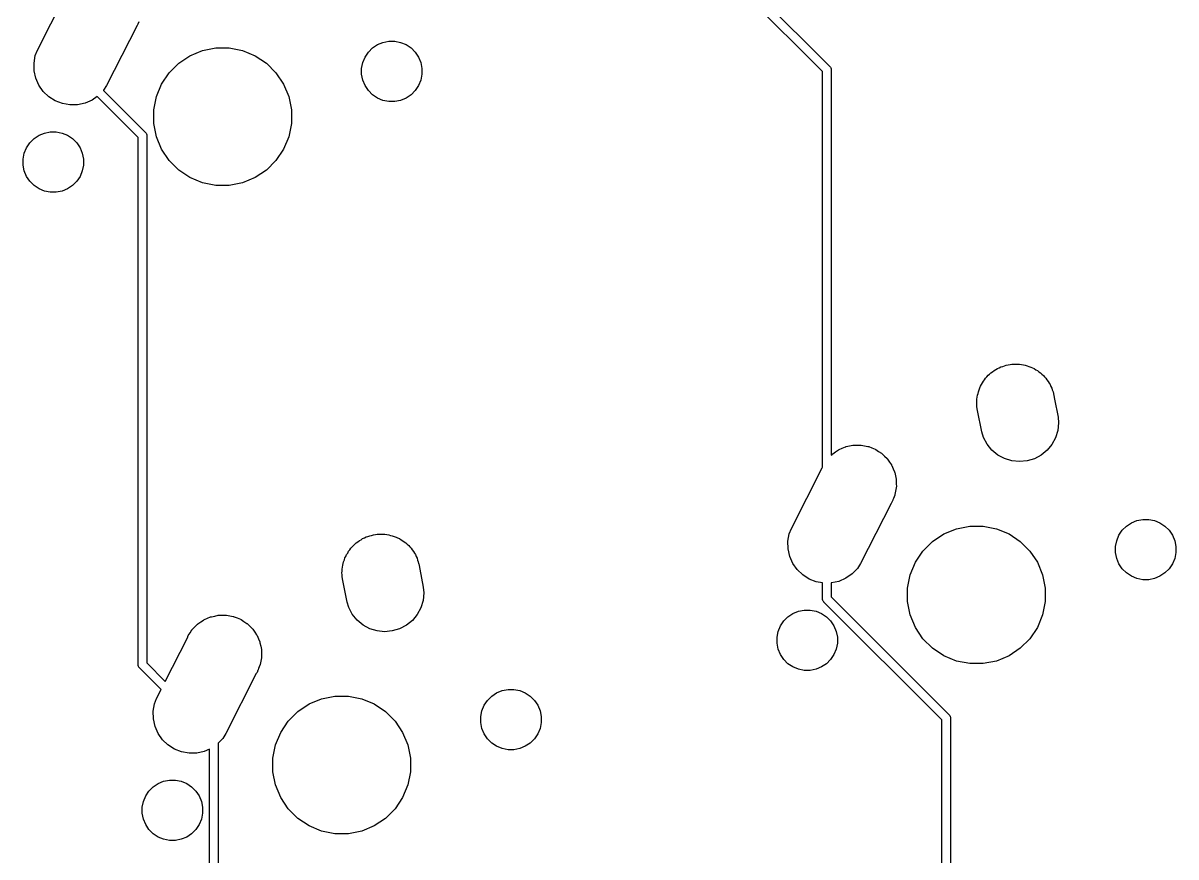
# Model space of a CAD drawing. Extents: x -26.1 to -7.5, y -7.6 to -2.2.
# Drawn here: x -13.926 to -12.61, y -5.741 to -4.789 of the extents above; entities that cross this region are included whole.
import ezdxf

# ---------------------------------------------------------------- set-up
doc = ezdxf.new("R2010")
doc.units = 0
doc.header["$MEASUREMENT"] = 0
doc.layers.add('BLACK', color=7, linetype='CONTINUOUS')

msp = doc.modelspace()

# ---------------------------------------------------------------- linework, layer by layer
at = {"layer": 'BLACK', "linetype": 'CONTINUOUS'}
for p, q in [((-13.0135, -4.84426), (-13.1478, -4.70989)), ((-13.1395, -4.70411), (-13.0051, -4.83848)), ((-13.9094, -4.81999), (-13.8742, -4.7507)), ((-13.7937, -4.78774), (-13.7947, -4.7902)), ((-13.7957, -4.79162), (-13.8304, -4.86007)), ((-13.7947, -4.7902), (-13.7957, -4.79162)), ((-13.5269, -4.81734), (-13.5213, -4.81357)), ((-13.5213, -4.81357), (-13.515, -4.81097)), ((-13.515, -4.81097), (-13.5083, -4.80965)), ((-13.5083, -4.80965), (-13.5015, -4.80965)), ((-13.5015, -4.80965), (-13.4949, -4.81097)), ((-13.4949, -4.81097), (-13.4886, -4.81357)), ((-13.4886, -4.81357), (-13.483, -4.81734)), ((-13.9133, -4.83467), (-13.9118, -4.82608)), ((-13.9118, -4.82608), (-13.9094, -4.81999)), ((-13.7482, -4.83488), (-13.7353, -4.82629)), ((-13.7353, -4.82629), (-13.721, -4.82037)), ((-13.721, -4.82037), (-13.7059, -4.81736)), ((-13.7059, -4.81736), (-13.6904, -4.81736)), ((-13.6904, -4.81736), (-13.6752, -4.82037)), ((-13.6752, -4.82037), (-13.6609, -4.82629)), ((-13.6609, -4.82629), (-13.6481, -4.83488)), ((-13.5381, -4.83405), (-13.5355, -4.82778)), ((-13.5355, -4.82778), (-13.5317, -4.82213)), ((-13.5317, -4.82213), (-13.5269, -4.81734)), ((-13.483, -4.81734), (-13.4782, -4.82213)), ((-13.4782, -4.82213), (-13.4744, -4.82778)), ((-13.4744, -4.82778), (-13.4718, -4.83405)), ((-13.9131, -4.8434), (-13.9133, -4.83467)), ((-13.7591, -4.84582), (-13.7482, -4.83488)), ((-13.6481, -4.83488), (-13.6372, -4.84582)), ((-13.5394, -4.8407), (-13.5381, -4.83405)), ((-13.5394, -4.84749), (-13.5394, -4.8407)), ((-13.4718, -4.83405), (-13.4705, -4.8407)), ((-13.4705, -4.8407), (-13.4705, -4.84749)), ((-13.0051, -4.83848), (-13.0049, -4.83863)), ((-13.0049, -4.83863), (-13.0043, -4.83939)), ((-13.0043, -4.83939), (-13.0038, -4.84026)), ((-13.0038, -4.84026), (-13.0035, -4.8412)), ((-13.0035, -4.8412), (-13.0035, -4.84194)), ((-13.0035, -4.84194), (-13.0034, -4.84218)), ((-13.9112, -4.85192), (-13.9131, -4.8434)), ((-13.9077, -4.8599), (-13.9112, -4.85192)), ((-13.7677, -4.85867), (-13.7591, -4.84582)), ((-13.6372, -4.84582), (-13.6286, -4.85867)), ((-13.5381, -4.85414), (-13.5394, -4.84749)), ((-13.5355, -4.86041), (-13.5381, -4.85414)), ((-13.4718, -4.85414), (-13.4744, -4.86041)), ((-13.4705, -4.84749), (-13.4718, -4.85414)), ((-13.0135, -5.29579), (-13.0135, -4.84426)), ((-13.0034, -4.84218), (-13.0035, -4.84243)), ((-13.0035, -4.84243), (-13.0035, -5.28233)), ((-13.9027, -4.86705), (-13.9077, -4.8599)), ((-13.8964, -4.87309), (-13.9027, -4.86705)), ((-13.8339, -4.86558), (-13.8341, -4.8658)), ((-13.8341, -4.8658), (-13.7861, -4.91378)), ((-13.8304, -4.86007), (-13.8339, -4.86558)), ((-13.7736, -4.87296), (-13.7677, -4.85867)), ((-13.6286, -4.85867), (-13.6226, -4.87296)), ((-13.5317, -4.86605), (-13.5355, -4.86041)), ((-13.5269, -4.87085), (-13.5317, -4.86605)), ((-13.4782, -4.86605), (-13.483, -4.87085)), ((-13.4744, -4.86041), (-13.4782, -4.86605)), ((-13.889, -4.87778), (-13.8964, -4.87309)), ((-13.8809, -4.88094), (-13.889, -4.87778)), ((-13.8723, -4.88246), (-13.8809, -4.88094)), ((-13.8551, -4.88039), (-13.8636, -4.88228)), ((-13.8471, -4.87688), (-13.8551, -4.88039)), ((-13.8413, -4.8728), (-13.8471, -4.87688)), ((-13.7945, -4.91956), (-13.8413, -4.8728)), ((-13.7766, -4.88813), (-13.7736, -4.87296)), ((-13.6226, -4.87296), (-13.6196, -4.88813)), ((-13.5213, -4.87462), (-13.5269, -4.87085)), ((-13.515, -4.87722), (-13.5213, -4.87462)), ((-13.5083, -4.87854), (-13.515, -4.87722)), ((-13.5015, -4.87854), (-13.5083, -4.87854)), ((-13.4949, -4.87722), (-13.5015, -4.87854)), ((-13.4886, -4.87462), (-13.4949, -4.87722)), ((-13.483, -4.87085), (-13.4886, -4.87462)), ((-13.8636, -4.88228), (-13.8723, -4.88246)), ((-13.7766, -4.90359), (-13.7766, -4.88813)), ((-13.6196, -4.88813), (-13.6196, -4.90359)), ((-13.7736, -4.91876), (-13.7766, -4.90359)), ((-13.6196, -4.90359), (-13.6226, -4.91876)), ((-13.9181, -4.92566), (-13.9133, -4.92086)), ((-13.9133, -4.92086), (-13.9076, -4.91709)), ((-13.9076, -4.91709), (-13.9014, -4.9145)), ((-13.9014, -4.9145), (-13.8947, -4.91317)), ((-13.8947, -4.91317), (-13.8879, -4.91317)), ((-13.8879, -4.91317), (-13.8813, -4.9145)), ((-13.8813, -4.9145), (-13.875, -4.91709)), ((-13.875, -4.91709), (-13.8694, -4.92086)), ((-13.8694, -4.92086), (-13.8646, -4.92566)), ((-13.7945, -5.52124), (-13.7945, -4.91956)), ((-13.7861, -4.91378), (-13.7859, -4.91393)), ((-13.7859, -4.91393), (-13.7854, -4.91463)), ((-13.7854, -4.91463), (-13.7853, -4.91469)), ((-13.7853, -4.91469), (-13.7849, -4.91556)), ((-13.7849, -4.91556), (-13.7846, -4.91651)), ((-13.7846, -4.91651), (-13.7845, -4.91749)), ((-13.7845, -4.91749), (-13.7845, -4.91773)), ((-13.7845, -4.91773), (-13.7845, -5.51941)), ((-13.7677, -4.93304), (-13.7736, -4.91876)), ((-13.6226, -4.91876), (-13.6286, -4.93304)), ((-13.9244, -4.93757), (-13.9218, -4.9313)), ((-13.9218, -4.9313), (-13.9181, -4.92566)), ((-13.8646, -4.92566), (-13.8608, -4.9313)), ((-13.8608, -4.9313), (-13.8582, -4.93757)), ((-13.7591, -4.9459), (-13.7677, -4.93304)), ((-13.6286, -4.93304), (-13.6372, -4.9459)), ((-13.9258, -4.94423), (-13.9244, -4.93757)), ((-13.9258, -4.95101), (-13.9258, -4.94423)), ((-13.8582, -4.93757), (-13.8569, -4.94423)), ((-13.8569, -4.94423), (-13.8569, -4.95101)), ((-13.7482, -4.95683), (-13.7591, -4.9459)), ((-13.6372, -4.9459), (-13.6481, -4.95683)), ((-13.9244, -4.95767), (-13.9258, -4.95101)), ((-13.9218, -4.96394), (-13.9244, -4.95767)), ((-13.8582, -4.95767), (-13.8608, -4.96394)), ((-13.8569, -4.95101), (-13.8582, -4.95767)), ((-13.7353, -4.96542), (-13.7482, -4.95683)), ((-13.6481, -4.95683), (-13.6609, -4.96542)), ((-13.9181, -4.96958), (-13.9218, -4.96394)), ((-13.9133, -4.97438), (-13.9181, -4.96958)), ((-13.8646, -4.96958), (-13.8694, -4.97438)), ((-13.8608, -4.96394), (-13.8646, -4.96958)), ((-13.721, -4.97134), (-13.7353, -4.96542)), ((-13.7059, -4.97436), (-13.721, -4.97134)), ((-13.6752, -4.97134), (-13.6904, -4.97436)), ((-13.6609, -4.96542), (-13.6752, -4.97134)), ((-13.9076, -4.97815), (-13.9133, -4.97438)), ((-13.9014, -4.98075), (-13.9076, -4.97815)), ((-13.8947, -4.98207), (-13.9014, -4.98075)), ((-13.8879, -4.98207), (-13.8947, -4.98207)), ((-13.8813, -4.98075), (-13.8879, -4.98207)), ((-13.875, -4.97815), (-13.8813, -4.98075)), ((-13.8694, -4.97438), (-13.875, -4.97815)), ((-13.6904, -4.97436), (-13.7059, -4.97436)), ((-12.8156, -5.1846), (-12.8138, -5.18343)), ((-12.8138, -5.18343), (-12.8117, -5.18256)), ((-12.8117, -5.18256), (-12.8097, -5.1815)), ((-12.8097, -5.1815), (-12.8077, -5.1809)), ((-12.8077, -5.1809), (-12.8058, -5.18009)), ((-12.8058, -5.18009), (-12.8036, -5.17965)), ((-12.8036, -5.17965), (-12.8014, -5.179)), ((-12.8014, -5.179), (-12.7993, -5.1788)), ((-12.7993, -5.1788), (-12.7972, -5.17839)), ((-12.7972, -5.17839), (-12.795, -5.17839)), ((-12.795, -5.17839), (-12.7927, -5.17817)), ((-12.7927, -5.17817), (-12.7906, -5.17839)), ((-12.7906, -5.17839), (-12.7885, -5.17839)), ((-12.7885, -5.17839), (-12.7863, -5.17883)), ((-12.7863, -5.17883), (-12.784, -5.17906)), ((-12.784, -5.17906), (-12.782, -5.17968)), ((-12.782, -5.17968), (-12.7799, -5.18009)), ((-12.7799, -5.18009), (-12.7778, -5.18095)), ((-12.7778, -5.18095), (-12.7757, -5.18162)), ((-12.7757, -5.18162), (-12.7738, -5.18262)), ((-12.7738, -5.18262), (-12.7719, -5.18343)), ((-12.7719, -5.18343), (-12.77, -5.18468)), ((-12.8298, -5.19782), (-12.8284, -5.1962)), ((-12.8284, -5.1962), (-12.8273, -5.19444)), ((-12.8273, -5.19444), (-12.8257, -5.19284)), ((-12.8257, -5.19284), (-12.8242, -5.1911)), ((-12.8242, -5.1911), (-12.8226, -5.18977)), ((-12.8226, -5.18977), (-12.8211, -5.18827)), ((-12.8211, -5.18827), (-12.8192, -5.18702)), ((-12.8192, -5.18702), (-12.8175, -5.18559)), ((-12.8175, -5.18559), (-12.8156, -5.1846)), ((-12.77, -5.18468), (-12.768, -5.18576)), ((-12.768, -5.18576), (-12.7664, -5.1871)), ((-12.7664, -5.1871), (-12.7646, -5.18827)), ((-12.7646, -5.18827), (-12.763, -5.18987)), ((-12.763, -5.18987), (-12.7613, -5.19131)), ((-12.7613, -5.19131), (-12.7599, -5.19295)), ((-12.7599, -5.19295), (-12.7584, -5.19444)), ((-12.7584, -5.19444), (-12.7572, -5.19632)), ((-12.7572, -5.19632), (-12.7558, -5.19808)), ((-12.8359, -5.21183), (-12.8354, -5.20976)), ((-12.8354, -5.20976), (-12.8346, -5.20767)), ((-12.8346, -5.20767), (-12.8339, -5.20551)), ((-12.8339, -5.20551), (-12.8329, -5.20365)), ((-12.8329, -5.20365), (-12.8321, -5.2017)), ((-12.8321, -5.2017), (-12.8308, -5.19982)), ((-12.8308, -5.19982), (-12.8298, -5.19782)), ((-12.7558, -5.19808), (-12.7548, -5.19994)), ((-12.7548, -5.19994), (-12.7536, -5.2017)), ((-12.7536, -5.2017), (-12.7527, -5.20379)), ((-12.7527, -5.20379), (-12.7517, -5.20579)), ((-12.7517, -5.20579), (-12.7511, -5.20781)), ((-12.7511, -5.20781), (-12.7503, -5.20976)), ((-12.7503, -5.20976), (-12.7498, -5.21198)), ((-12.8374, -5.22253), (-12.8371, -5.22043)), ((-12.8371, -5.22478), (-12.8374, -5.22253)), ((-12.8371, -5.21831), (-12.8367, -5.2161)), ((-12.8371, -5.22043), (-12.8371, -5.21831)), ((-12.8367, -5.2161), (-12.8365, -5.21385)), ((-12.8365, -5.21385), (-12.8359, -5.21183)), ((-12.7498, -5.21198), (-12.7498, -5.21205)), ((-12.7498, -5.21205), (-12.7494, -5.2141)), ((-12.7494, -5.2141), (-12.7486, -5.21831)), ((-12.7486, -5.21831), (-12.7486, -5.21839)), ((-12.7486, -5.21839), (-12.7446, -5.23878)), ((-12.8371, -5.22704), (-12.8371, -5.22478)), ((-12.8363, -5.23125), (-12.8371, -5.22704)), ((-12.8315, -5.25577), (-12.8363, -5.23125)), ((-12.744, -5.24529), (-12.7448, -5.25397)), ((-12.7446, -5.23878), (-12.744, -5.24529)), ((-12.8296, -5.26203), (-12.8315, -5.25577)), ((-12.8256, -5.26974), (-12.8296, -5.26203)), ((-12.7474, -5.26231), (-12.7515, -5.26999)), ((-12.7448, -5.25397), (-12.7474, -5.26231)), ((-12.9985, -5.27854), (-12.9953, -5.27631)), ((-12.9953, -5.27631), (-12.9949, -5.27612)), ((-12.9949, -5.27612), (-12.9945, -5.27585)), ((-12.9945, -5.27585), (-12.9909, -5.27436)), ((-12.9909, -5.27436), (-12.9873, -5.2728)), ((-12.9873, -5.2728), (-12.9869, -5.2727)), ((-12.9869, -5.2727), (-12.9864, -5.27251)), ((-12.9864, -5.27251), (-12.9826, -5.27176)), ((-12.9826, -5.27176), (-12.9788, -5.27092)), ((-12.9788, -5.27092), (-12.9783, -5.27091)), ((-12.9783, -5.27091), (-12.9779, -5.27081)), ((-12.9779, -5.27081), (-12.974, -5.27081)), ((-12.974, -5.27081), (-12.9701, -5.27073)), ((-12.9701, -5.27073), (-12.9696, -5.27081)), ((-12.9696, -5.27081), (-12.9691, -5.27081)), ((-12.9691, -5.27081), (-12.9653, -5.27157)), ((-12.9653, -5.27157), (-12.9615, -5.27225)), ((-12.9615, -5.27225), (-12.9611, -5.27242)), ((-12.9611, -5.27242), (-12.9606, -5.27251)), ((-12.9606, -5.27251), (-12.957, -5.274)), ((-12.957, -5.274), (-12.9534, -5.27541)), ((-12.9534, -5.27541), (-12.953, -5.27567)), ((-12.953, -5.27567), (-12.9525, -5.27585)), ((-12.9525, -5.27585), (-12.9493, -5.27802)), ((-12.82, -5.2765), (-12.8256, -5.26974)), ((-12.7515, -5.26999), (-12.7571, -5.27672)), ((-13.0035, -5.28233), (-13.0025, -5.28131)), ((-13.0025, -5.28131), (-13.0021, -5.28104)), ((-13.0021, -5.28104), (-13.0017, -5.2807)), ((-13.0017, -5.2807), (-12.9985, -5.27854)), ((-12.9493, -5.27802), (-12.946, -5.28011)), ((-12.946, -5.28011), (-12.9457, -5.28044)), ((-12.9457, -5.28044), (-12.9453, -5.2807)), ((-12.9453, -5.2807), (-12.9425, -5.28345)), ((-12.9425, -5.28345), (-12.9397, -5.28614)), ((-12.9397, -5.28614), (-12.9394, -5.28653)), ((-12.9394, -5.28653), (-12.9391, -5.28687)), ((-12.9391, -5.28687), (-12.9369, -5.2901)), ((-12.8133, -5.28206), (-12.82, -5.2765)), ((-12.8056, -5.2862), (-12.8133, -5.28206)), ((-12.7973, -5.28876), (-12.8056, -5.2862)), ((-12.7886, -5.28965), (-12.7973, -5.28876)), ((-12.7799, -5.28882), (-12.7886, -5.28965)), ((-12.7716, -5.28632), (-12.7799, -5.28882)), ((-12.7639, -5.28223), (-12.7716, -5.28632)), ((-12.7571, -5.27672), (-12.7639, -5.28223)), ((-13.0489, -5.36588), (-13.0138, -5.29658)), ((-13.0138, -5.29658), (-13.0135, -5.29579)), ((-12.9369, -5.2901), (-12.9347, -5.29329)), ((-12.9347, -5.29329), (-12.9345, -5.29373)), ((-12.9345, -5.29373), (-12.9343, -5.29412)), ((-12.9343, -5.29412), (-12.9328, -5.29772)), ((-12.9328, -5.29772), (-12.9312, -5.30128)), ((-12.9312, -5.30128), (-12.9311, -5.30174)), ((-12.9311, -5.30174), (-12.9309, -5.30218)), ((-12.9309, -5.30218), (-12.9302, -5.306)), ((-12.9302, -5.306), (-12.9293, -5.3098)), ((-12.9293, -5.3098), (-12.9293, -5.31027)), ((-12.9293, -5.31027), (-12.9292, -5.31074)), ((-12.9292, -5.31074), (-12.9292, -5.31463)), ((-12.9292, -5.31463), (-12.9291, -5.31852)), ((-12.9309, -5.32802), (-12.9324, -5.33161)), ((-12.9308, -5.32756), (-12.9309, -5.32802)), ((-12.9307, -5.32711), (-12.9308, -5.32756)), ((-12.93, -5.32328), (-12.9307, -5.32711)), ((-12.9292, -5.31947), (-12.93, -5.32328)), ((-12.9291, -5.31852), (-12.9292, -5.31899)), ((-12.9292, -5.31899), (-12.9292, -5.31947)), ((-12.9352, -5.33751), (-12.9699, -5.40595)), ((-12.9343, -5.33608), (-12.9352, -5.33751)), ((-12.9332, -5.33363), (-12.9343, -5.33608)), ((-12.933, -5.3332), (-12.9332, -5.33363)), ((-12.9324, -5.33161), (-12.933, -5.3332)), ((-13.0513, -5.37197), (-13.0489, -5.36588)), ((-12.8749, -5.37218), (-12.8606, -5.36626)), ((-12.8606, -5.36626), (-12.8454, -5.36324)), ((-12.8454, -5.36324), (-12.83, -5.36324)), ((-12.83, -5.36324), (-12.8148, -5.36626)), ((-12.8148, -5.36626), (-12.8005, -5.37218)), ((-12.675, -5.37366), (-12.6713, -5.36802)), ((-12.6713, -5.36802), (-12.6665, -5.36322)), ((-12.6665, -5.36322), (-12.6608, -5.35945)), ((-12.6608, -5.35945), (-12.6545, -5.35686)), ((-12.6545, -5.35686), (-12.6479, -5.35553)), ((-12.6479, -5.35553), (-12.6411, -5.35553)), ((-12.6411, -5.35553), (-12.6344, -5.35686)), ((-12.6344, -5.35686), (-12.6282, -5.35945)), ((-12.6282, -5.35945), (-12.6225, -5.36322)), ((-12.6225, -5.36322), (-12.6177, -5.36802)), ((-12.6177, -5.36802), (-12.614, -5.37366)), ((-13.5455, -5.38239), (-13.5437, -5.38113)), ((-13.5437, -5.38113), (-13.5419, -5.3797)), ((-13.5419, -5.3797), (-13.54, -5.37871)), ((-13.54, -5.37871), (-13.5383, -5.37754)), ((-13.5383, -5.37754), (-13.5362, -5.37667)), ((-13.5362, -5.37667), (-13.5342, -5.37562)), ((-13.5342, -5.37562), (-13.5322, -5.37501)), ((-13.5322, -5.37501), (-13.5302, -5.3742)), ((-13.5302, -5.3742), (-13.528, -5.37376)), ((-13.528, -5.37376), (-13.5258, -5.37311)), ((-13.5258, -5.37311), (-13.5237, -5.37291)), ((-13.5237, -5.37291), (-13.5217, -5.3725)), ((-13.5217, -5.3725), (-13.5194, -5.3725)), ((-13.5194, -5.3725), (-13.5171, -5.37229)), ((-13.5171, -5.37229), (-13.515, -5.3725)), ((-13.515, -5.3725), (-13.5129, -5.3725)), ((-13.5129, -5.3725), (-13.5107, -5.37294)), ((-13.5107, -5.37294), (-13.5085, -5.37317)), ((-13.5085, -5.37317), (-13.5064, -5.37379)), ((-13.5064, -5.37379), (-13.5044, -5.3742)), ((-13.5044, -5.3742), (-13.5023, -5.37507)), ((-13.5023, -5.37507), (-13.5001, -5.37573)), ((-13.5001, -5.37573), (-13.4983, -5.37673)), ((-13.4983, -5.37673), (-13.4963, -5.37754)), ((-13.4963, -5.37754), (-13.4944, -5.3788)), ((-13.4944, -5.3788), (-13.4924, -5.37987)), ((-13.4924, -5.37987), (-13.4908, -5.38122)), ((-13.4908, -5.38122), (-13.4891, -5.38239)), ((-13.0528, -5.38056), (-13.0513, -5.37197)), ((-13.0526, -5.38928), (-13.0528, -5.38056)), ((-12.8987, -5.3917), (-12.8877, -5.38077)), ((-12.8877, -5.38077), (-12.8749, -5.37218)), ((-12.8005, -5.37218), (-12.7876, -5.38077)), ((-12.7876, -5.38077), (-12.7767, -5.3917)), ((-12.6789, -5.38659), (-12.6776, -5.37993)), ((-12.6776, -5.37993), (-12.675, -5.37366)), ((-12.614, -5.37366), (-12.6114, -5.37993)), ((-12.6114, -5.37993), (-12.61, -5.38659)), ((-13.5565, -5.39581), (-13.5553, -5.39393)), ((-13.5553, -5.39393), (-13.5542, -5.39194)), ((-13.5542, -5.39194), (-13.5529, -5.39031)), ((-13.5529, -5.39031), (-13.5517, -5.38856)), ((-13.5517, -5.38856), (-13.5501, -5.38696)), ((-13.5501, -5.38696), (-13.5487, -5.38521)), ((-13.5487, -5.38521), (-13.547, -5.38388)), ((-13.547, -5.38388), (-13.5455, -5.38239)), ((-13.4891, -5.38239), (-13.4875, -5.38399)), ((-13.4875, -5.38399), (-13.4857, -5.38543)), ((-13.4857, -5.38543), (-13.4844, -5.38706)), ((-13.4844, -5.38706), (-13.4829, -5.38856)), ((-13.4829, -5.38856), (-13.4816, -5.39044)), ((-13.4816, -5.39044), (-13.4802, -5.39219)), ((-13.4802, -5.39219), (-13.4792, -5.39406)), ((-13.4792, -5.39406), (-13.478, -5.39581)), ((-13.0508, -5.3978), (-13.0526, -5.38928)), ((-12.9072, -5.40456), (-12.8987, -5.3917)), ((-12.7767, -5.3917), (-12.7681, -5.40456)), ((-12.6789, -5.39337), (-12.6789, -5.38659)), ((-12.6776, -5.40003), (-12.6789, -5.39337)), ((-12.61, -5.39337), (-12.6114, -5.40003)), ((-12.61, -5.38659), (-12.61, -5.39337)), ((-13.5609, -5.40796), (-13.5603, -5.40594)), ((-13.5603, -5.40594), (-13.5599, -5.40387)), ((-13.5599, -5.40387), (-13.559, -5.40178)), ((-13.559, -5.40178), (-13.5584, -5.39962)), ((-13.5584, -5.39962), (-13.5574, -5.39776)), ((-13.5574, -5.39776), (-13.5565, -5.39581)), ((-13.478, -5.39581), (-13.4772, -5.3979)), ((-13.4772, -5.3979), (-13.4761, -5.3999)), ((-13.4761, -5.3999), (-13.4755, -5.40192)), ((-13.4755, -5.40192), (-13.4747, -5.40387)), ((-13.4747, -5.40387), (-13.4743, -5.40609)), ((-13.4743, -5.40609), (-13.4742, -5.40616)), ((-13.4742, -5.40616), (-13.4738, -5.40821)), ((-13.0472, -5.40579), (-13.0508, -5.3978)), ((-13.0422, -5.41294), (-13.0472, -5.40579)), ((-12.9699, -5.40595), (-12.9735, -5.41147)), ((-12.9132, -5.41885), (-12.9072, -5.40456)), ((-12.7681, -5.40456), (-12.7622, -5.41885)), ((-12.675, -5.4063), (-12.6776, -5.40003)), ((-12.6713, -5.41194), (-12.675, -5.4063)), ((-12.614, -5.4063), (-12.6177, -5.41194)), ((-12.6114, -5.40003), (-12.614, -5.4063)), ((-13.5618, -5.41664), (-13.5616, -5.41454)), ((-13.5616, -5.41889), (-13.5618, -5.41664)), ((-13.5616, -5.41243), (-13.5611, -5.41021)), ((-13.5616, -5.41454), (-13.5616, -5.41243)), ((-13.5616, -5.42115), (-13.5616, -5.41889)), ((-13.5611, -5.41021), (-13.5609, -5.40796)), ((-13.4738, -5.40821), (-13.473, -5.41243)), ((-13.473, -5.41243), (-13.473, -5.41251)), ((-13.473, -5.41251), (-13.469, -5.4329)), ((-13.0359, -5.41897), (-13.0422, -5.41294)), ((-13.0286, -5.42366), (-13.0359, -5.41897)), ((-12.9795, -5.41777), (-12.9866, -5.42277)), ((-12.9735, -5.41147), (-12.9795, -5.41777)), ((-12.9162, -5.43401), (-12.9132, -5.41885)), ((-12.7622, -5.41885), (-12.7592, -5.43401)), ((-12.6665, -5.41674), (-12.6713, -5.41194)), ((-12.6608, -5.42051), (-12.6665, -5.41674)), ((-12.6545, -5.42311), (-12.6608, -5.42051)), ((-12.6282, -5.42051), (-12.6344, -5.42311)), ((-12.6225, -5.41674), (-12.6282, -5.42051)), ((-12.6177, -5.41194), (-12.6225, -5.41674)), ((-13.5608, -5.42537), (-13.5616, -5.42115)), ((-13.556, -5.44988), (-13.5608, -5.42537)), ((-13.469, -5.4329), (-13.4684, -5.43941)), ((-13.0205, -5.42683), (-13.0286, -5.42366)), ((-13.0135, -5.42807), (-13.0205, -5.42683)), ((-13.0135, -5.44594), (-13.0135, -5.42807)), ((-13.0031, -5.42816), (-13.0035, -5.42817)), ((-13.0035, -5.42817), (-13.0035, -5.44411)), ((-12.9946, -5.42628), (-13.0031, -5.42816)), ((-12.9866, -5.42277), (-12.9946, -5.42628)), ((-12.9162, -5.44948), (-12.9162, -5.43401)), ((-12.7592, -5.43401), (-12.7592, -5.44948)), ((-12.6479, -5.42443), (-12.6545, -5.42311)), ((-12.6411, -5.42443), (-12.6479, -5.42443)), ((-12.6344, -5.42311), (-12.6411, -5.42443)), ((-13.4684, -5.43941), (-13.4693, -5.44809)), ((-13.0135, -5.44618), (-13.0135, -5.44594)), ((-13.0134, -5.44717), (-13.0135, -5.44618)), ((-13.0131, -5.44811), (-13.0134, -5.44717)), ((-13.0035, -5.44411), (-12.8689, -5.57867)), ((-13.5541, -5.45615), (-13.556, -5.44988)), ((-13.55, -5.46386), (-13.5541, -5.45615)), ((-13.4718, -5.45643), (-13.476, -5.46411)), ((-13.4693, -5.44809), (-13.4718, -5.45643)), ((-13.0472, -5.46298), (-13.0409, -5.46038)), ((-13.0409, -5.46038), (-13.0343, -5.45906)), ((-13.0343, -5.45906), (-13.0275, -5.45906)), ((-13.0275, -5.45906), (-13.0208, -5.46038)), ((-13.0208, -5.46038), (-13.0145, -5.46298)), ((-13.0126, -5.44898), (-13.0131, -5.44811)), ((-13.012, -5.44974), (-13.0126, -5.44898)), ((-13.0126, -5.44898), (-13.0126, -5.44898)), ((-13.0118, -5.44989), (-13.012, -5.44974)), ((-12.8773, -5.58445), (-13.0118, -5.44989)), ((-12.9132, -5.46464), (-12.9162, -5.44948)), ((-12.7592, -5.44948), (-12.7622, -5.46464)), ((-13.7262, -5.47481), (-13.723, -5.47265)), ((-13.723, -5.47265), (-13.7198, -5.47043)), ((-13.7198, -5.47043), (-13.7193, -5.47023)), ((-13.7193, -5.47023), (-13.7189, -5.46997)), ((-13.7189, -5.46997), (-13.7153, -5.46848)), ((-13.7153, -5.46848), (-13.7118, -5.46691)), ((-13.7118, -5.46691), (-13.7113, -5.46681)), ((-13.7113, -5.46681), (-13.7109, -5.46663)), ((-13.7109, -5.46663), (-13.7071, -5.46587)), ((-13.7071, -5.46587), (-13.7033, -5.46503)), ((-13.7033, -5.46503), (-13.7028, -5.46502)), ((-13.7028, -5.46502), (-13.7023, -5.46493)), ((-13.7023, -5.46493), (-13.6984, -5.46493)), ((-13.6984, -5.46493), (-13.6945, -5.46484)), ((-13.6945, -5.46484), (-13.6941, -5.46493)), ((-13.6941, -5.46493), (-13.6936, -5.46493)), ((-13.6936, -5.46493), (-13.6898, -5.46569)), ((-13.6898, -5.46569), (-13.686, -5.46636)), ((-13.686, -5.46636), (-13.6855, -5.46654)), ((-13.6855, -5.46654), (-13.685, -5.46663)), ((-13.685, -5.46663), (-13.6814, -5.46812)), ((-13.6814, -5.46812), (-13.6778, -5.46953)), ((-13.6778, -5.46953), (-13.6774, -5.46978)), ((-13.6774, -5.46978), (-13.677, -5.46997)), ((-13.677, -5.46997), (-13.6737, -5.47213)), ((-13.6737, -5.47213), (-13.6705, -5.47422)), ((-13.5445, -5.47062), (-13.55, -5.46386)), ((-13.5378, -5.47618), (-13.5445, -5.47062)), ((-13.4815, -5.47083), (-13.4883, -5.47634)), ((-13.476, -5.46411), (-13.4815, -5.47083)), ((-13.0614, -5.47719), (-13.0576, -5.47155)), ((-13.0576, -5.47155), (-13.0528, -5.46675)), ((-13.0528, -5.46675), (-13.0472, -5.46298)), ((-13.0145, -5.46298), (-13.0089, -5.46675)), ((-13.0089, -5.46675), (-13.0041, -5.47155)), ((-13.0041, -5.47155), (-13.0003, -5.47719)), ((-12.9072, -5.47893), (-12.9132, -5.46464)), ((-12.7622, -5.46464), (-12.7681, -5.47893)), ((-13.7372, -5.48824), (-13.735, -5.485)), ((-13.735, -5.485), (-13.733, -5.48173)), ((-13.733, -5.48173), (-13.7326, -5.48138)), ((-13.7326, -5.48138), (-13.7324, -5.48098)), ((-13.7324, -5.48098), (-13.7296, -5.47823)), ((-13.7296, -5.47823), (-13.7269, -5.47543)), ((-13.7269, -5.47543), (-13.7265, -5.47515)), ((-13.7265, -5.47515), (-13.7262, -5.47481)), ((-13.6705, -5.47422), (-13.6701, -5.47455)), ((-13.6701, -5.47455), (-13.6697, -5.47481)), ((-13.6697, -5.47481), (-13.667, -5.47757)), ((-13.667, -5.47757), (-13.6642, -5.48026)), ((-13.6642, -5.48026), (-13.6639, -5.48065)), ((-13.6639, -5.48065), (-13.6636, -5.48098)), ((-13.6636, -5.48098), (-13.6614, -5.48422)), ((-13.6614, -5.48422), (-13.6592, -5.4874)), ((-13.5301, -5.48031), (-13.5378, -5.47618)), ((-13.5217, -5.48288), (-13.5301, -5.48031)), ((-13.5131, -5.48376), (-13.5217, -5.48288)), ((-13.5044, -5.48294), (-13.5131, -5.48376)), ((-13.496, -5.48043), (-13.5044, -5.48294)), ((-13.4883, -5.47634), (-13.496, -5.48043)), ((-13.0653, -5.49011), (-13.064, -5.48346)), ((-13.064, -5.48346), (-13.0614, -5.47719)), ((-13.0003, -5.47719), (-12.9977, -5.48346)), ((-12.9977, -5.48346), (-12.9964, -5.49011)), ((-12.8987, -5.49178), (-12.9072, -5.47893)), ((-12.7681, -5.47893), (-12.7767, -5.49178)), ((-13.7635, -5.54045), (-13.7382, -5.4907)), ((-13.7382, -5.4907), (-13.7372, -5.48824)), ((-13.6592, -5.4874), (-13.659, -5.48784)), ((-13.659, -5.48784), (-13.6587, -5.48824)), ((-13.6587, -5.48824), (-13.6572, -5.49183)), ((-13.6572, -5.49183), (-13.6557, -5.49539)), ((-13.6557, -5.49539), (-13.6555, -5.49586)), ((-13.6555, -5.49586), (-13.6554, -5.4963)), ((-13.6554, -5.4963), (-13.6546, -5.50011)), ((-13.0653, -5.4969), (-13.0653, -5.49011)), ((-13.064, -5.50356), (-13.0653, -5.4969)), ((-12.9964, -5.4969), (-12.9977, -5.50356)), ((-12.9964, -5.49011), (-12.9964, -5.4969)), ((-12.8877, -5.50272), (-12.8987, -5.49178)), ((-12.7767, -5.49178), (-12.7876, -5.50272)), ((-13.6546, -5.50011), (-13.6538, -5.50391)), ((-13.6538, -5.50391), (-13.6538, -5.50439)), ((-13.6538, -5.50439), (-13.6537, -5.50486)), ((-13.6537, -5.50486), (-13.6537, -5.50875)), ((-13.6537, -5.50875), (-13.6536, -5.51263)), ((-13.6536, -5.51263), (-13.6537, -5.5131)), ((-13.6537, -5.5131), (-13.6537, -5.51358)), ((-13.0614, -5.50983), (-13.064, -5.50356)), ((-13.0576, -5.51547), (-13.0614, -5.50983)), ((-13.0003, -5.50983), (-13.0041, -5.51547)), ((-12.9977, -5.50356), (-13.0003, -5.50983)), ((-12.8749, -5.51131), (-12.8877, -5.50272)), ((-12.8606, -5.51723), (-12.8749, -5.51131)), ((-12.8005, -5.51131), (-12.8148, -5.51723)), ((-12.7876, -5.50272), (-12.8005, -5.51131)), ((-13.7945, -5.52149), (-13.7945, -5.52124)), ((-13.7945, -5.52173), (-13.7945, -5.52149)), ((-13.7944, -5.52247), (-13.7945, -5.52173)), ((-13.7941, -5.52341), (-13.7944, -5.52247)), ((-13.7937, -5.52428), (-13.7941, -5.52341)), ((-13.7931, -5.52504), (-13.7937, -5.52428)), ((-13.7929, -5.52519), (-13.7931, -5.52504)), ((-13.7682, -5.54983), (-13.7929, -5.52519)), ((-13.7845, -5.51941), (-13.7635, -5.54045)), ((-13.6569, -5.52573), (-13.6575, -5.52732)), ((-13.6554, -5.52214), (-13.6569, -5.52573)), ((-13.6553, -5.52167), (-13.6554, -5.52214)), ((-13.6551, -5.52122), (-13.6553, -5.52167)), ((-13.6544, -5.51739), (-13.6551, -5.52122)), ((-13.6537, -5.51358), (-13.6544, -5.51739)), ((-13.0528, -5.52027), (-13.0576, -5.51547)), ((-13.0472, -5.52404), (-13.0528, -5.52027)), ((-13.0409, -5.52663), (-13.0472, -5.52404)), ((-13.0145, -5.52404), (-13.0208, -5.52663)), ((-13.0089, -5.52027), (-13.0145, -5.52404)), ((-13.0041, -5.51547), (-13.0089, -5.52027)), ((-12.8454, -5.52024), (-12.8606, -5.51723)), ((-12.83, -5.52024), (-12.8454, -5.52024)), ((-12.8148, -5.51723), (-12.83, -5.52024)), ((-13.6597, -5.53162), (-13.6944, -5.60007)), ((-13.6587, -5.5302), (-13.6597, -5.53162)), ((-13.6577, -5.52774), (-13.6587, -5.5302)), ((-13.6575, -5.52732), (-13.6577, -5.52774)), ((-13.0343, -5.52796), (-13.0409, -5.52663)), ((-13.0275, -5.52796), (-13.0343, -5.52796)), ((-13.0208, -5.52663), (-13.0275, -5.52796)), ((-13.7734, -5.55999), (-13.7682, -5.54983)), ((-13.3853, -5.55357), (-13.379, -5.55097)), ((-13.379, -5.55097), (-13.3723, -5.54965)), ((-13.3723, -5.54965), (-13.3655, -5.54965)), ((-13.3655, -5.54965), (-13.3589, -5.55097)), ((-13.3589, -5.55097), (-13.3526, -5.55357)), ((-13.7758, -5.56608), (-13.7734, -5.55999)), ((-13.5993, -5.56629), (-13.585, -5.56037)), ((-13.585, -5.56037), (-13.5699, -5.55736)), ((-13.5699, -5.55736), (-13.5544, -5.55736)), ((-13.5544, -5.55736), (-13.5392, -5.56037)), ((-13.5392, -5.56037), (-13.5249, -5.56629)), ((-13.3995, -5.56778), (-13.3957, -5.56213)), ((-13.3957, -5.56213), (-13.3909, -5.55734)), ((-13.3909, -5.55734), (-13.3853, -5.55357)), ((-13.3526, -5.55357), (-13.347, -5.55734)), ((-13.347, -5.55734), (-13.3422, -5.56213)), ((-13.3422, -5.56213), (-13.3384, -5.56778)), ((-13.7773, -5.57467), (-13.7758, -5.56608)), ((-13.7771, -5.5834), (-13.7773, -5.57467)), ((-13.6231, -5.58582), (-13.6122, -5.57488)), ((-13.6122, -5.57488), (-13.5993, -5.56629)), ((-13.5249, -5.56629), (-13.5121, -5.57488)), ((-13.5121, -5.57488), (-13.5012, -5.58582)), ((-13.4034, -5.5807), (-13.4021, -5.57405)), ((-13.4021, -5.57405), (-13.3995, -5.56778)), ((-13.3384, -5.56778), (-13.3358, -5.57405)), ((-13.3358, -5.57405), (-13.3345, -5.5807)), ((-12.8689, -5.57867), (-12.8687, -5.57883)), ((-12.8687, -5.57883), (-12.8685, -5.57907)), ((-13.7752, -5.59192), (-13.7771, -5.5834)), ((-13.7717, -5.5999), (-13.7752, -5.59192)), ((-13.6317, -5.59867), (-13.6231, -5.58582)), ((-13.5012, -5.58582), (-13.4926, -5.59867)), ((-13.4034, -5.58749), (-13.4034, -5.5807)), ((-13.4021, -5.59414), (-13.4034, -5.58749)), ((-13.3345, -5.58749), (-13.3358, -5.59414)), ((-13.3345, -5.5807), (-13.3345, -5.58749)), ((-12.8773, -6.03696), (-12.8773, -5.58445)), ((-12.8685, -5.57907), (-12.8681, -5.57959)), ((-12.8681, -5.57959), (-12.8676, -5.58046)), ((-12.8676, -5.58046), (-12.8673, -5.5814)), ((-12.8673, -5.5814), (-12.8672, -5.58238)), ((-12.8672, -5.58238), (-12.8673, -5.58263)), ((-12.8673, -5.58263), (-12.8673, -6.0235)), ((-13.7667, -5.60705), (-13.7717, -5.5999)), ((-13.6944, -5.60007), (-13.6979, -5.60558)), ((-13.6376, -5.61296), (-13.6317, -5.59867)), ((-13.4926, -5.59867), (-13.4866, -5.61296)), ((-13.3995, -5.60041), (-13.4021, -5.59414)), ((-13.3957, -5.60605), (-13.3995, -5.60041)), ((-13.3384, -5.60041), (-13.3422, -5.60605)), ((-13.3358, -5.59414), (-13.3384, -5.60041)), ((-13.7604, -5.61309), (-13.7667, -5.60705)), ((-13.753, -5.61778), (-13.7604, -5.61309)), ((-13.7449, -5.62094), (-13.753, -5.61778)), ((-13.713, -5.61772), (-13.7191, -5.62039)), ((-13.713, -6.20772), (-13.713, -5.61772)), ((-13.6979, -5.60558), (-13.703, -5.61089)), ((-13.703, -5.61089), (-13.703, -6.2059)), ((-13.6406, -5.62813), (-13.6376, -5.61296)), ((-13.4866, -5.61296), (-13.4836, -5.62813)), ((-13.3909, -5.61085), (-13.3957, -5.60605)), ((-13.3853, -5.61462), (-13.3909, -5.61085)), ((-13.379, -5.61722), (-13.3853, -5.61462)), ((-13.3723, -5.61854), (-13.379, -5.61722)), ((-13.3589, -5.61722), (-13.3655, -5.61854)), ((-13.3526, -5.61462), (-13.3589, -5.61722)), ((-13.347, -5.61085), (-13.3526, -5.61462)), ((-13.3422, -5.60605), (-13.347, -5.61085)), ((-13.7363, -5.62246), (-13.7449, -5.62094)), ((-13.7276, -5.62228), (-13.7363, -5.62246)), ((-13.7191, -5.62039), (-13.7276, -5.62228)), ((-13.6406, -5.64359), (-13.6406, -5.62813)), ((-13.4836, -5.62813), (-13.4836, -5.64359)), ((-13.3655, -5.61854), (-13.3723, -5.61854)), ((-13.6376, -5.65876), (-13.6406, -5.64359)), ((-13.4836, -5.64359), (-13.4866, -5.65876)), ((-13.7773, -5.66086), (-13.7716, -5.65709)), ((-13.7716, -5.65709), (-13.7654, -5.6545)), ((-13.7654, -5.6545), (-13.7587, -5.65317)), ((-13.7587, -5.65317), (-13.7519, -5.65317)), ((-13.7519, -5.65317), (-13.7453, -5.6545)), ((-13.7453, -5.6545), (-13.739, -5.65709)), ((-13.739, -5.65709), (-13.7334, -5.66086)), ((-13.7858, -5.6713), (-13.7821, -5.66566)), ((-13.7821, -5.66566), (-13.7773, -5.66086)), ((-13.7334, -5.66086), (-13.7286, -5.66566)), ((-13.7286, -5.66566), (-13.7248, -5.6713)), ((-13.6317, -5.67304), (-13.6376, -5.65876)), ((-13.4866, -5.65876), (-13.4926, -5.67304)), ((-13.7898, -5.68423), (-13.7884, -5.67757)), ((-13.7898, -5.69102), (-13.7898, -5.68423)), ((-13.7884, -5.67757), (-13.7858, -5.6713)), ((-13.7248, -5.6713), (-13.7222, -5.67757)), ((-13.7222, -5.67757), (-13.7209, -5.68423)), ((-13.7209, -5.68423), (-13.7209, -5.69102)), ((-13.6231, -5.6859), (-13.6317, -5.67304)), ((-13.4926, -5.67304), (-13.5012, -5.6859)), ((-13.7884, -5.69767), (-13.7898, -5.69102)), ((-13.7209, -5.69102), (-13.7222, -5.69767)), ((-13.6122, -5.69683), (-13.6231, -5.6859)), ((-13.5993, -5.70542), (-13.6122, -5.69683)), ((-13.5121, -5.69683), (-13.5249, -5.70542)), ((-13.5012, -5.6859), (-13.5121, -5.69683)), ((-13.7858, -5.70394), (-13.7884, -5.69767)), ((-13.7821, -5.70958), (-13.7858, -5.70394)), ((-13.7773, -5.71438), (-13.7821, -5.70958)), ((-13.7286, -5.70958), (-13.7334, -5.71438)), ((-13.7248, -5.70394), (-13.7286, -5.70958)), ((-13.7222, -5.69767), (-13.7248, -5.70394)), ((-13.585, -5.71134), (-13.5993, -5.70542)), ((-13.5249, -5.70542), (-13.5392, -5.71134)), ((-13.7716, -5.71815), (-13.7773, -5.71438)), ((-13.7654, -5.72075), (-13.7716, -5.71815)), ((-13.7587, -5.72207), (-13.7654, -5.72075)), ((-13.7519, -5.72207), (-13.7587, -5.72207)), ((-13.7453, -5.72075), (-13.7519, -5.72207)), ((-13.739, -5.71815), (-13.7453, -5.72075)), ((-13.7334, -5.71438), (-13.739, -5.71815)), ((-13.5699, -5.71436), (-13.585, -5.71134)), ((-13.5544, -5.71436), (-13.5699, -5.71436)), ((-13.5392, -5.71134), (-13.5544, -5.71436))]:
    msp.add_line(p, q, dxfattribs=at)

doc.saveas('drawing.dxf')
